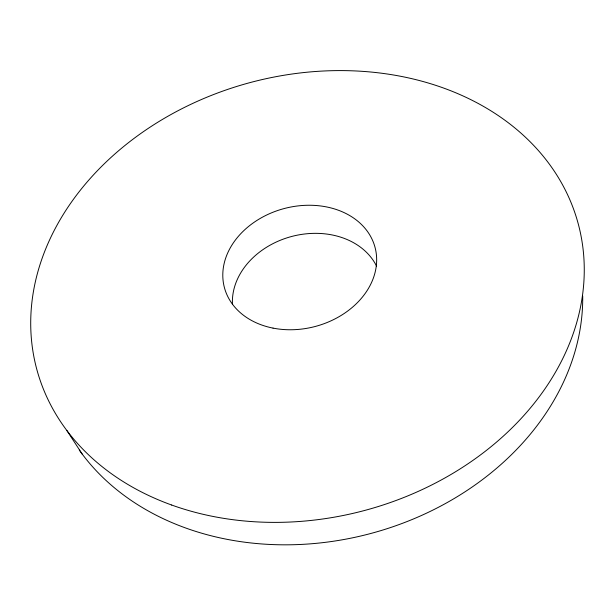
<?xml version="1.0" encoding="UTF-8"?>
<svg xmlns="http://www.w3.org/2000/svg" width="615" height="615" viewBox="0 0 615 615"><rect width="100%" height="100%" fill="white"/><g stroke="black" fill="none" stroke-linecap="round" stroke-linejoin="round"><path stroke-width="0.92" d="M66.789 430.415L82.202 454.078M232.47 304.502A75.553 60.224 -15 0 1 291.518 236.514A75.553 60.224 -15 0 1 376.534 266.057M582.705 296A271.507 218.463 -15 0 1 382.407 530.153A271.507 218.463 -15 0 1 79.304 450.095M171.677 505.03A280.325 221.469 -15 0 0 584.25 267.41A280.325 221.469 -15 0 0 166.542 117.027A280.325 221.469 -15 0 0 171.677 505.03M273.029 328.11A77.959 60.977 -15 0 0 375.565 249.544A77.959 60.977 -15 0 0 250.582 224.867A77.959 60.977 -15 0 0 273.029 328.11"/></g></svg>
